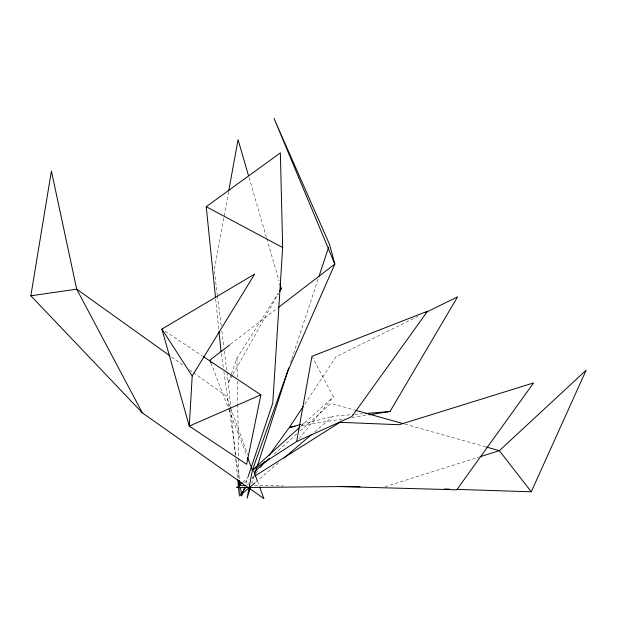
<?xml version="1.0" encoding="UTF-8"?>
<svg xmlns="http://www.w3.org/2000/svg" width="617" height="617" viewBox="0 0 617 617"><rect width="100%" height="100%" fill="white"/><g stroke="black" fill="none" stroke-linecap="round" stroke-linejoin="round"><path stroke-width="0.46" stroke-dasharray="3.08 2.31" d="M228.575 191.686L214.253 270.115L217.346 294.918M251.659 483.821L253.641 477.535M290.599 362.488L291.509 359.742M291.81 358.832L318.372 278.298M245.944 483.219L247.772 477.751M231.082 374.797L228.29 382.694L230.812 408.585M231.39 373.917L236.974 358.107L278.182 293.337M232.509 375.19L228.29 382.694L226.979 372.205M232.979 374.357L278.46 293.476M304.759 404.12L336.08 356.688L417.964 316.344M247.494 485.055L248.62 483.504M252.021 478.831L253.718 476.494M255.978 473.378L258.808 469.483M299.106 438.517L333.396 396.824L312.403 357.166M300.718 426.393L333.396 396.824M242.743 482.193L247.764 477.705M274.31 454.004L297.271 433.504M300.14 430.944L330.997 403.402L355.045 410.151M255.615 482.263L279.686 461.717M314.701 431.831L332.941 416.267L353.873 414.516M230.434 344.325L277.681 308.014M244.378 482.617L249.152 479.625M252.33 477.635L253.926 476.64M384.985 486.713L479.224 457.012M301.42 424.342L332.941 416.267M301.713 425.475L344.44 418.712M352.037 417.508L368.179 414.956M354.821 414.439L362.434 413.799M254.512 485.564L283.303 485.887M404.999 424.18L485.479 446.77M165.086 331.198L202.6 356.125M171.426 356.896L183.951 365.858M189.434 369.776L192.566 372.012M193.352 372.575L226.231 396.091L230.195 406.881M210.898 362.819L228.884 409.31M229.231 410.205L246.869 455.801M230.527 407.783L247.702 454.552M257.613 481.53L259.263 486.034M249.067 177.596L266.505 237.653M266.775 238.578L279.123 281.082M221.287 353.456L223.323 367.701M223.871 371.503L235.972 456.063M236.512 459.866L239.365 479.818M217.469 295.875L221.387 327.357M221.865 331.175L223.886 347.394M224.364 351.212L226.863 371.249M215.688 299.137L218.804 329.632M230.905 409.541L235.586 457.49M235.679 458.446L237.645 478.584M236.974 358.107L237.29 377.373M237.352 381.221L237.722 403.379M237.738 404.343L238.617 457.32M238.632 458.277L238.964 478.507"/><path stroke-width="0.93" d="M260.868 394.841L189.28 426.108L161.893 329.077L254.674 274.102L192.203 375.977L189.28 426.108L246.677 464.293L260.868 394.841L203.402 356.657M215.487 297.232L206.217 206.695L280.365 152.877L282.655 247.517L272.768 403.055L248.08 476.841M142.35 412.866L30.85 295.798L51.404 171.063L76.701 289.157L142.35 412.866L263.891 498.621L259.595 486.929M296.654 441.502L311.955 356.325L427.566 311.199L351.852 416.56L296.654 441.502L252.407 470.108L247.116 498.181L250.525 487.415M228.745 190.738L238.062 139.712L248.528 175.752M254.512 474.812L288.795 367.979M318.974 276.47L328.63 247.186M244.725 486.859L241.679 495.975L240.453 487.422M247.564 457.59L252.407 470.108L287.584 371.642L334.838 264.091L329.532 244.44L274.01 118.379L334.838 264.091L278.444 307.428M457.189 489.381L531.268 491.795L586.15 370.2L499.354 450.665L480.142 456.719M279.863 290.977L281.267 288.478L279.925 283.859M369.128 414.801L390.021 411.5L457.613 296.808L425.722 312.518M279.725 290.908L281.267 288.478M303.171 406.534L289.365 427.434L268.997 455.469M245.79 487.391L239.566 495.96L254.89 482.887M260.505 467.146L264.469 461.693M252.407 470.108L299.291 427.681M242.026 482.833L239.157 485.394L245.875 485.471M254.944 471.303L269.29 458.493M284.067 457.984L311.786 434.322M229.671 344.911L209.857 360.135L210.898 362.819M254.736 476.131L339.975 422.321L399.122 424.727L533.574 382.926L456.788 489.805L340.437 486.597L236.427 487.592L240.406 485.101M300.494 424.581L289.365 427.434L295.065 426.532M30.85 295.798L76.701 289.157L169.86 355.778M365.287 413.567L390.021 411.5M338.964 486.497L360.081 486.736M444.687 488.972L449.492 489.127M355.97 410.413L403.148 423.655M486.404 447.032L499.354 450.665L531.268 491.795M206.217 206.695L282.655 247.517M161.893 329.077L192.203 375.977M253.649 470.74L257.281 480.635M239.504 480.766L240.183 485.517M219.004 331.537L221.048 351.551M237.738 479.54L239.242 494.88L238.995 480.435"/></g></svg>
